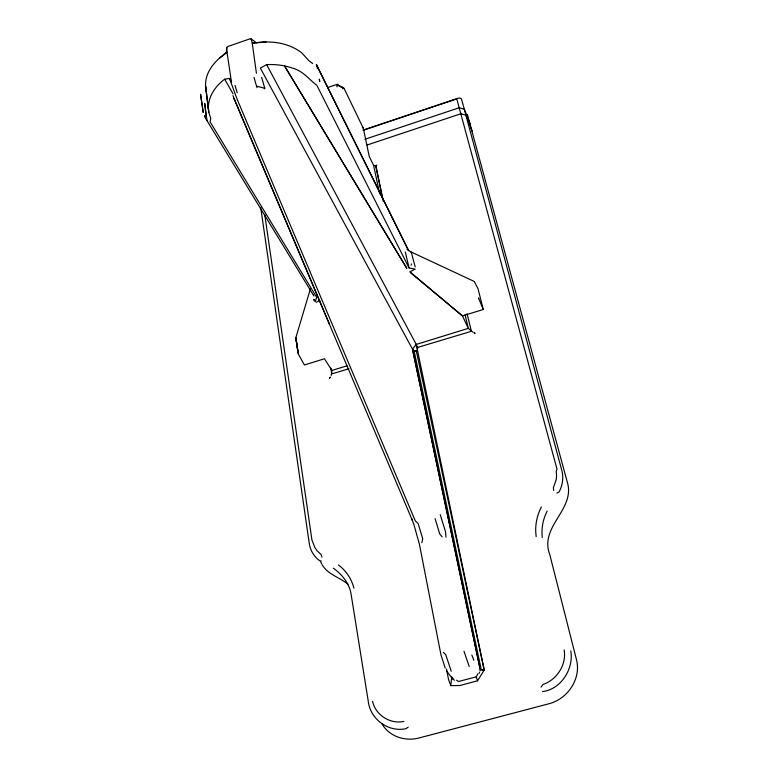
<?xml version="1.0" encoding="UTF-8"?>
<svg xmlns="http://www.w3.org/2000/svg" width="778" height="778" viewBox="0 0 778 778"><rect width="100%" height="100%" fill="white"/><g stroke="black" fill="none" stroke-linecap="round" stroke-linejoin="round"><path stroke-width="1.17" d="M445.989 537.238L445.512 531.675L440.231 514.628M206.598 120.007L206.938 120.512L204.711 103.328L206.598 120.007L313.408 295.202M310.383 288.881L295.854 337.701L298.363 354.087L304.412 364.979L324.465 358.755L331.934 370.464L331.214 375.424M226.281 53.351L226.709 47.458A7.138 5.339 -6.4 0 1 228.265 46.349L249.573 38.978L251.129 38.9L256.351 42.683C268.284 41.069 280.761 42.061 291.867 46.943A52.282 37.665 -8.9 0 1 301.903 53.021L309.109 60.917L312.62 63.446M338.634 85.745L342.777 87.535L342.826 88.848M473.034 332.294L468.337 328.345L416.259 344.43L417.494 347.484L417.164 351.063L414.12 350.897L416.347 351.141L484.198 670.033L483.264 670.072L481.29 669.897L414.12 350.897L412.457 349.079L260.338 68.085L266.65 64.642L416.259 344.43L484.198 670.033L477.575 680.769L459.915 685.525L450.841 685.622L451.707 676.928L454.303 680.322M479.977 671.015L480.221 669.44L412.457 349.079L416.259 344.43M421.861 542.704L422.736 538.804L418.136 523.497L415.316 520.89L237.154 99.302L229.675 79.016M315.236 301.592L316.675 297.303L210.031 121.757L210.789 118.509L208.835 112.479L205.606 86.407L208.835 112.479M411.095 265.181L411.533 263.936M541.4 506.955C536.694 516.018 534.671 526.511 536.207 536.645M547.177 511.097C543.005 519.13 541.225 528.457 542.276 537.442M479.122 673.32L479.569 672.416M456.56 680.215L458.505 681.528L476.214 676.841L477.935 673.67M226.067 53.478L227.001 52L226.709 47.458M541.041 687.091L543.044 684.455C557.009 679.739 566.695 664.568 564.157 649.893M264.238 88.955L264.792 88.264L261.622 77.353M474.386 281.704L478.081 288.92L483.255 309.479L462.453 315.926L410.58 272.553L462.453 315.926L468.337 328.345L465.04 314.711M231.436 81.953L227.001 52C216.751 59.566 206.394 69.573 205.596 83.139A51.377 36.809 -7.5 0 0 206.501 91.746M230.628 80.552L229.432 78.452L224.648 79.21C215.195 86.134 207.648 97.221 208.397 109.338M219.425 58.292L226.427 52.836M376.873 165.092L375.696 165.879L382.688 199.168M408.207 727.138L405.912 728.694C388.611 732.468 370.571 719.407 368.354 701.892L351.277 595.345C349.867 584.006 342.398 574.689 333.363 568.193M339.675 86.212L343.818 88.108L337.03 84.578A13.236 1.702 71.4 0 0 336.962 85.677L337.078 86.864M556.951 493.106L559.061 491.949C562.601 485.336 563.817 477.361 561.726 470.097L461.49 98.942L460.187 98.116L458.067 98.242L362.927 130.169M316.218 302.302L319.729 300.454M409.695 271.911L415.18 269.13L409.072 267.933L316.85 85.317C309.061 79.512 302.856 70.74 292.664 68.172C284.34 65.264 275.441 64.156 266.65 64.642M327.587 87.613L337.263 84.306M363.54 130.15L456.774 98.884L557.009 469.144L556.182 471.39L556.435 473.462A27.716 24.624 -24.3 0 1 556.163 479.686L553.343 487.806L553.741 490.529M364.94 139.262L459.185 107.763L464.369 109.202L470.622 125.307M367.284 144.961L460.809 113.773L465.983 115.202L472.246 131.297M331.934 370.464L347.027 365.806M348.952 368.753L331.798 373.897L330.835 368.13M403.85 721.449C390.225 724.367 375.541 715.128 372.604 701.435M256.351 42.683L252.266 43.15L251.129 38.9M266.125 41.963L252.266 43.15L256.419 73.278M542.538 691.545C560.948 689.512 573.95 668.788 570.789 650.855M484.198 670.033L480.221 669.44L412.457 349.079M344.168 88.575L363.336 128.341L369.239 156.446L373.635 165.422L375.9 165.782L383.34 201.473M321.158 561.006L319.602 560.685C313.972 556.649 310.189 550.25 309.255 543.404L260.708 207.454M254.007 77.411L256.526 86.144L264.792 88.264M342.748 87.535L343.623 87.797M474.512 281.578L410.765 251.809L407.02 249.339M337.419 84.316L338.333 85.269M362.285 127.067L363.336 128.341M347.922 584.21C339.685 577.364 327.81 574.504 322.16 564.789M338.401 565.003C346.084 570.624 351.578 578.978 353.941 588.187M443.441 652.47L445.716 654.697L451.269 671.297M407.915 249.193L316.364 64.574L408.635 250.769M442.186 536.888L439.706 533.941L435.087 518.615M446.718 671.132L452.845 679.204M467.364 114.395L567.697 483.605C574.417 510.076 539.203 526.988 549.754 554.49L576.42 659.433C581.429 678.309 568.29 698.099 550.046 703.468L418.175 738.196C404.521 741.502 388.786 736.251 381.842 723.559M204.604 116.136L206.316 119.326L204.556 115.766M224.648 79.21L233.069 93.875M321.693 563.875L320.711 561.842M445.22 668.078L440.99 654.969L419.673 545.582M473.88 660.318L471.828 655.047M469.192 666.454L463.989 651.264M483.255 309.479L478.47 297.916L478.762 298.703M234.1 98.825L411.679 518.8A27.444 4.619 74.1 0 1 413.857 524.401L419.595 544.94M234.081 98.456L329.464 324.193M313.524 295.115L313.884 296.01M450.841 685.622L448.605 679.807L446.494 669.09M232.972 95.597L234.304 99.088M476.214 676.841L477.575 680.769M256.526 86.144L257.061 87.661M237.222 92.796L235.044 85.434M417.728 348.243L417.494 347.484L471.41 331.282L467.092 313.767M321.966 557.145L321.168 554.607L316.918 550.61L314.798 547.381L311.939 540.058L264.724 214.475M415.199 266.903L411.241 252.062L411.513 253.356M405.289 252.023L409.072 267.933M373.635 165.422L379.635 193.858M319.291 79.327L319.739 81.593L319.32 79.23M298.091 352.833L295.796 337.885M316.772 65.051L317.414 68.59M295.825 337.798L298.169 353.348M330.222 377.194L329.639 378.118L330.222 377.194M474.629 333.11L474.103 332.858L475.076 333.334L474.629 333.11M406.748 268.206L284.505 65.906L406.748 268.206M412.058 519.821L411.679 518.8L412.058 519.821M314.448 300.736L313.835 299.452L314.448 300.736M203.204 112.372L200.578 94.362L203.204 112.372"/></g></svg>
